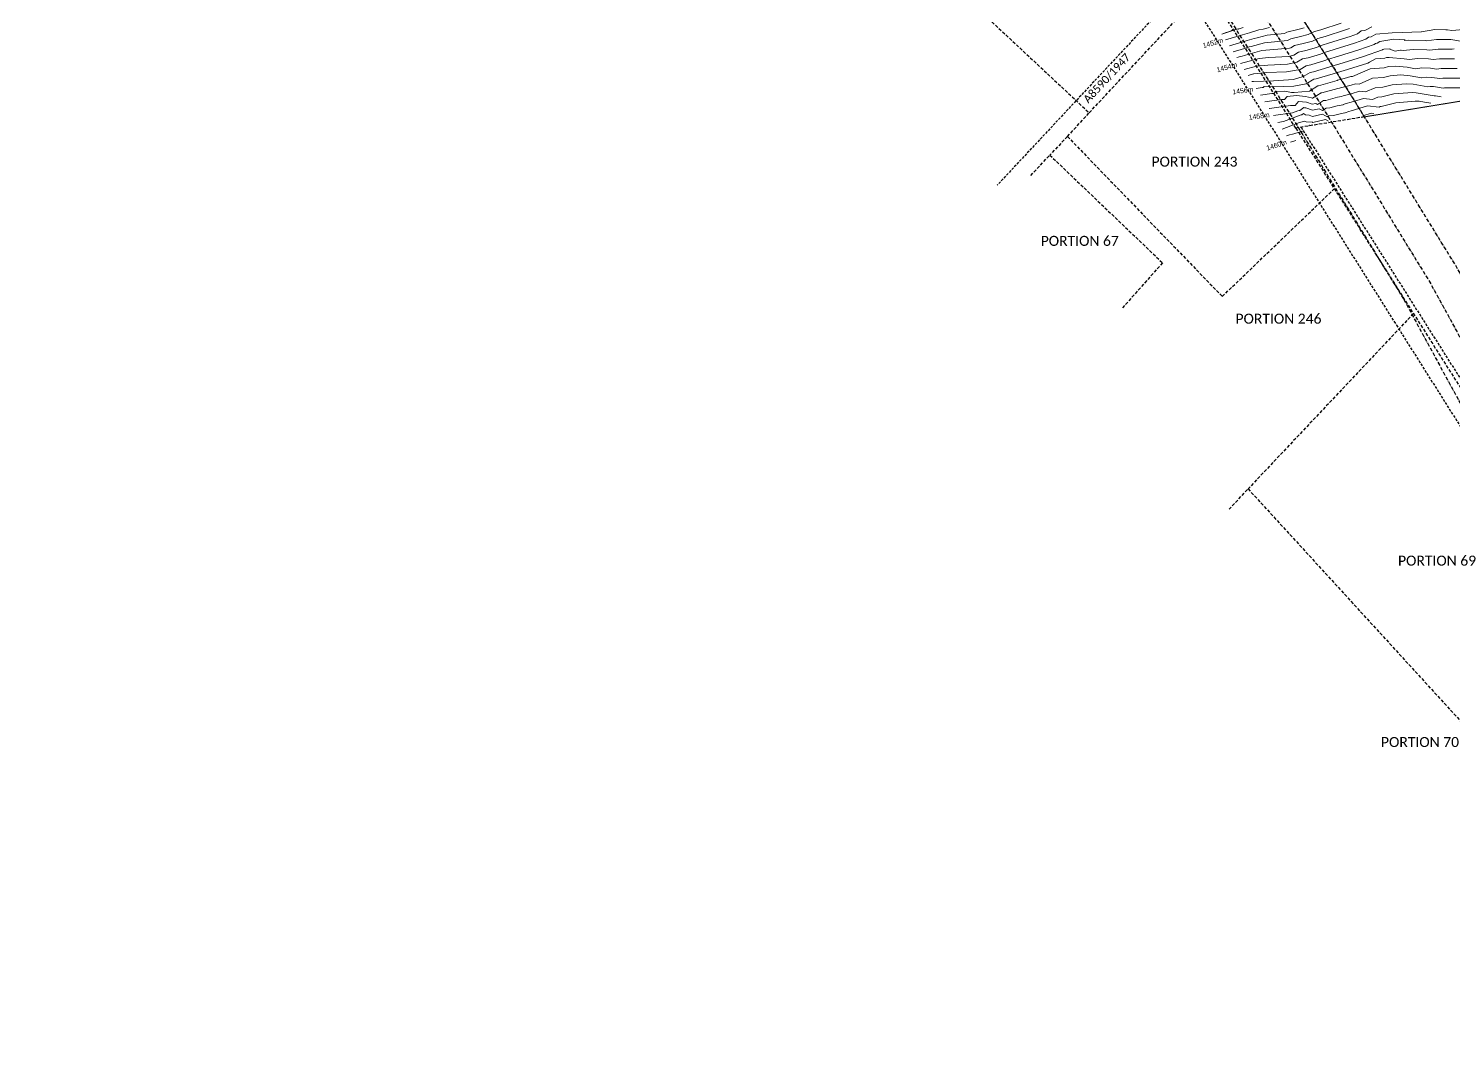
# Model space of a CAD drawing. Header units: metres. Extents: x 5688 to 19740, y -52 to 3406.
# Drawn here: x 5689 to 7114, y 399 to 1417 of the extents above; entities that cross this region are included whole.
import ezdxf
from ezdxf.enums import TextEntityAlignment as Align

# ---------------------------------------------------------------- set-up
doc = ezdxf.new("R2010")
doc.units = ezdxf.units.M
for name, pattern in [('ACAD_ISO10W100', [18, 12, -3, 0, -3]), ('DASHED', [19.05, 12.7, -6.35]), ('HIDDEN', [9.525, 6.35, -3.175])]:
    doc.linetypes.add(name, pattern=pattern)
for name, color, linetype in [('CENTRELINES', 7, 'Continuous'), ('Contours', 7, 'Continuous'), ('ERFNOMMER', 7, 'Continuous'), ('LINES', 7, 'Continuous'), ('PWV_RESERVES', 7, 'Continuous'), ('SERV', 7, 'Continuous'), ('SITE', 7, 'Continuous')]:
    doc.layers.add(name, color=color, linetype=linetype)
doc.styles.add('CALIBRII', font='calibri.ttf')
doc.styles.add('MM-STANDARD', font='', dxfattribs={"height": 1})
doc.styles.get('MM-STANDARD').set_extended_font_data('MM-STANDARD')

# ---------------------------------------------------------------- blocks, each defined once
blk = doc.blocks.new('CONTOURS-CG')
at = {"layer": 'Contours', "color": 253, "lineweight": 9, "true_color": 0xa1a3a5}
for points, elevation in [([(30718.6, 235.9), (30713.5, 234.4), (30713.9, 234.8), (30707.5, 233.3), (30706.4, 232.4), (30701.2, 230.7), (30697.4, 229.5), (30700.6, 230.6), (30709.3, 233.4), (30713.8, 234.8), (30713.9, 234.8), (30713.5, 234.4)], 1451.5), ([(30745.1, 236.1), (30738.5, 234.3), (30734.3, 233.6), (30734.3, 233.6), (30724.8, 230.8), (30718, 228.7), (30718, 228.7), (30701, 223.8)], 1452), ([(30704.8, 217.8), (30717.4, 221.5), (30722.5, 223), (30729.5, 225.1), (30732.6, 225.6), (30742.5, 228.4), (30742.5, 228.4), (30760, 230.1), (30760, 230.1), (30762.3, 231.5), (30773.4, 233.9), (30779.5, 235.6)], 1452.5), ([(30708.5, 211.8), (30716.7, 214.2), (30720.1, 215.2), (30724.7, 216.6), (30726.7, 217), (30739.8, 220.6), (30739.8, 220.6), (30763.1, 222.9), (30763.1, 222.9), (30766.2, 224.8), (30776, 226.9), (30783.6, 229.1), (30790, 232.1), (30790, 232.1), (30796.2, 233.8), (30816.5, 240.5)], 1453), ([(30712.2, 205.9), (30716.1, 207), (30717.7, 207.5), (30719.9, 208.1), (30720.9, 208.3), (30737.2, 212.9), (30737.2, 212.9), (30745.3, 213.6), (30765.1, 215.3), (30766.2, 215.7), (30766.2, 215.7), (30770.1, 218), (30778.6, 219.9), (30787.8, 222.5), (30793.3, 225.1), (30793.3, 225.1), (30800.7, 227.2), (30821.1, 233.6), (30824.8, 235.2)], 1453.5), ([(30716, 199.9), (30716, 199.9), (30734.5, 205.1), (30744.3, 206.1), (30764.1, 207.1), (30769.3, 208.5), (30769.3, 208.5), (30773.9, 211.3), (30781.2, 212.9), (30791.9, 216), (30796.5, 218.1), (30796.5, 218.1), (30805.1, 220.6), (30825.5, 226.9), (30833.1, 229.8), (30836.6, 232.6), (30836.6, 232.6), (30840.3, 233.1), (30847.3, 236.8)], 1454), ([(30719.7, 194), (30719.7, 194), (30731.8, 197.3), (30743.3, 198.5), (30763.1, 199.3), (30772.4, 201.3), (30772.4, 201.3), (30777.8, 204.6), (30783.7, 205.8), (30796.1, 209.4), (30799.8, 211.2), (30799.8, 211.2), (30809.6, 213.9), (30830, 220.3), (30841.4, 224.5), (30843.8, 226.4), (30843.9, 226.4), (30846.5, 226.7), (30851.4, 229.3), (30851.4, 229.3), (30867.5, 230.6), (30877.9, 231.1), (30896.7, 231.6), (30896.8, 231.6), (30910.3, 234), (30910.4, 234), (30921.3, 233.8), (30922.5, 233.8), (30922.9, 233.8), (30927.3, 233), (30927.3, 233), (30946.7, 234.8)], 1454.5), ([(30723.5, 188), (30723.5, 188), (30729.1, 189.6), (30729.2, 189.6), (30742.2, 190.9), (30762.1, 191.6), (30775.5, 194.1), (30775.5, 194.1), (30781.6, 197.8), (30786.3, 198.8), (30800.2, 202.9), (30803.1, 204.2), (30803.1, 204.2), (30814, 207.3), (30834.4, 213.6), (30849.7, 219.1), (30851.1, 220.2), (30852.6, 220.4), (30855.4, 221.9), (30855.4, 221.9), (30869.3, 224.4), (30880.6, 223.6), (30880.1, 223), (30884.3, 223.5), (30900.8, 223), (30901.9, 222.8), (30911.9, 224.2), (30921.3, 224.1), (30925, 224.1), (30926.2, 224.2), (30939.8, 221.7)], 1455), ([(30727.3, 181.9), (30727.3, 181.9), (30727.9, 182), (30728, 182), (30728.1, 182.1), (30729.1, 182.1), (30749, 182.7), (30768.9, 184.2), (30778.6, 186.9), (30785.5, 191.1), (30788.9, 191.8), (30804.4, 196.3), (30806.3, 197.2), (30806.3, 197.2), (30818.5, 200.6), (30838.9, 206.9), (30858, 213.7), (30858.4, 214), (30858.7, 214), (30859.4, 214.4), (30865.7, 214.8), (30865.3, 214.3), (30870.6, 212.5), (30876.1, 213.4), (30876.5, 213.3), (30878.7, 213), (30888.6, 214.2), (30902.4, 213.8), (30905.2, 213.4), (30913.5, 214.5), (30921.2, 214.4), (30927.6, 214.4), (30929.5, 214.6)], 1455.5), ([(30731.7, 175.2), (30731.7, 175.2), (30737.5, 176), (30737.6, 176), (30738.7, 176), (30739.6, 177.1), (30739.6, 177.1), (30749.4, 176.6), (30769.3, 177.4), (30781.7, 179.7), (30789.4, 184.4), (30791.5, 184.8), (30808.6, 189.7), (30809.6, 190.2), (30809.6, 190.2), (30822.9, 194), (30843.3, 200.5), (30845, 201.3), (30851.1, 204.8), (30851.1, 204.8), (30860.3, 205.5), (30862, 205.9), (30862, 205.9), (30864.7, 206.1), (30879.5, 204.8), (30884.8, 203.9), (30884.8, 203.9), (30892.9, 204.9), (30904.1, 204.6), (30908.6, 203.9), (30908.6, 203.9), (30915.1, 204.8), (30921.2, 204.7), (30930.1, 204.8)], 1456), ([(30736, 168.5), (30736, 168.5), (30747.2, 170), (30747.2, 170), (30749.4, 170), (30751.1, 172), (30751.1, 172), (30760.3, 172.4), (30767.1, 171.2), (30769.7, 171), (30784.8, 172.5), (30793.2, 177.6), (30794.1, 177.8), (30794.1, 177.8), (30812.7, 183.2), (30812.9, 183.3), (30819.7, 185.2), (30826.4, 187), (30826.4, 187), (30827.2, 187.2), (30827.8, 187.1), (30845.6, 194.7), (30859.6, 195.8), (30863.8, 196.9), (30863.8, 196.9), (30870.5, 197.3), (30882.5, 196.3), (30891, 194.8), (30891, 194.8), (30897.2, 195.6), (30905.8, 195.3), (30911.9, 194.4), (30911.9, 194.4), (30916.7, 195.1), (30921.2, 195), (30932.7, 195.1)], 1456.5), ([(30740.4, 161.7), (30740.4, 161.7), (30756.8, 164), (30756.9, 164), (30760, 163.9), (30762.6, 167), (30762.6, 167), (30771.9, 168.2), (30780.9, 166.9), (30786.9, 165.7), (30787.5, 165.4), (30787.9, 165.5), (30788.1, 165.4), (30796.7, 170.6), (30797.2, 170.7), (30813.3, 174.9), (30815, 175.3), (30815.8, 175.6), (30826.5, 178.4), (30831.1, 179.8), (30834.5, 179.4), (30834.5, 179.4), (30848.1, 185.3), (30858.9, 186.1), (30865.7, 187.8), (30865.7, 187.8), (30876.3, 188.6), (30885.5, 187.8), (30897.1, 185.8), (30897.2, 185.8), (30901.5, 186.3), (30907.4, 186.1), (30915.2, 185), (30915.2, 185), (30918.3, 185.4), (30921.2, 185.3), (30935.2, 185.4)], 1457), ([(30744.7, 155), (30744.8, 155), (30766.1, 157.9), (30766.5, 157.9), (30770.7, 157.9), (30774.1, 161.9), (30774.1, 161.9), (30781.9, 161.5), (30787.7, 159.4), (30787.7, 159.4), (30791.2, 160.1), (30791.2, 160.1), (30791.9, 159.8), (30792.9, 159.2), (30793, 159.2), (30799.1, 163), (30801.2, 163.1), (30813, 166.3), (30816.8, 167.1), (30818.7, 167.8), (30826.5, 169.8), (30835, 172.4), (30841.1, 171.8), (30841.1, 171.8), (30850.6, 175.8), (30858.2, 176.4), (30867.5, 178.8), (30867.5, 178.8), (30882.1, 179.8), (30888.5, 179.3), (30903.3, 176.7), (30903.3, 176.7), (30905.7, 177), (30909.1, 176.9), (30918.6, 175.5), (30918.6, 175.5), (30919.9, 175.7), (30921.1, 175.7), (30937.8, 175.7)], 1457.5), ([(30749, 148.1), (30768, 150.7), (30773.4, 152.7), (30775.2, 153.1), (30779.3, 156.2), (30780, 155.8), (30781.3, 155.7), (30787.8, 153.3), (30787.8, 153.3), (30794.5, 154.7), (30794.5, 154.7), (30797.8, 153), (30797.8, 153), (30801.6, 155.3), (30805.2, 155.6), (30812.7, 157.6), (30818.6, 158.8), (30818.6, 158.9), (30821.5, 160), (30826.5, 161.3), (30838.9, 165), (30847.8, 164.1), (30847.8, 164.1), (30853.2, 166.4), (30857.4, 166.7), (30869.4, 169.8), (30869.4, 169.8), (30887.9, 171.1), (30891.5, 170.8), (30909.5, 167.6), (30909.5, 167.6), (30910, 167.7), (30910.8, 167.7), (30916.7, 166.8)], 1458), ([(30753.3, 141.2), (30758.8, 142), (30776.6, 148.6), (30777.3, 148.7), (30778.8, 149.9), (30780.8, 148.8), (30784.6, 148.5), (30788, 147.2), (30788, 147.2), (30797.8, 149.3), (30797.8, 149.3), (30802.7, 146.8), (30802.7, 146.8), (30804.1, 147.6), (30809.3, 148.1), (30812.5, 148.9), (30820.4, 150.6), (30820.5, 150.6), (30824.4, 152.2), (30826.5, 152.7), (30842.8, 157.7), (30854.5, 156.4), (30854.5, 156.4), (30855.7, 156.9), (30856.7, 157), (30871.2, 160.8), (30871.2, 160.8), (30890.6, 162.3), (30893.7, 162.3), (30894.5, 162.3), (30900.1, 161.3), (30906.4, 160.4)], 1458.5), ([(30804, 142.4), (30801.1, 143.9), (30788.2, 141.2), (30787.9, 141.3), (30781.6, 141.7), (30781.6, 141.7), (30780.2, 142.5), (30774.8, 141.2), (30757.6, 134.4), (30757.6, 134.4)], 1459), ([(30838.2, 147.7), (30838.2, 147.7), (30846.7, 150.3), (30849.4, 150)], 1459), ([(30761.9, 127.6), (30761.9, 127.6), (30764.9, 128.8), (30765, 128.8), (30767.9, 129.5), (30769.2, 129.8), (30778.8, 132.8), (30778.8, 132.9)], 1459.5), ([(30784.4, 138.1), (30784.4, 138.1), (30784.8, 138.4), (30784.7, 138.2)], 1459.5), ([(30765.8, 121.3), (30771.3, 123)], 1460)]:
    blk.add_lwpolyline(points, dxfattribs=dict(at, elevation=elevation))
at = {"layer": 'Contours', "color": 253, "true_color": 0xa1a3a5, "style": 'MM-STANDARD', "width": 0.9}
for s, rotation, p in [('1452m', 16.2179, (30688.3, 220.7, 1451.9)), ('1454m', 15.6229, (30702.3, 196.3, 1453.9)), ('1456m', 7.7838, (30718.3, 173, 1455.4)), ('1458m', 7.7515, (30734.6, 147.5, 1457.8)), ('1460m', 17.8681, (30752, 118.5, 1459.6))]:
    blk.add_text(s, height=5, rotation=rotation, dxfattribs=at).set_placement(p, align=Align.MIDDLE)

msp = doc.modelspace()

# ---------------------------------------------------------------- linework, layer by layer
at = {"layer": 'CENTRELINES', "color": 251, "linetype": 'ACAD_ISO10W100', "ltscale": 0.3, "true_color": 0x636466, "flags": 128}
msp.add_lwpolyline([(5688.805, 3103.893), (5948.409, 2861.028), (5991.976, 2819.703), (6036.694, 2774.403), (6105.899, 2695.952), (6161.525, 2623.912), (6196.729, 2571.239), (6229.17, 2521.008), (6802.209, 1622.221), (6978.978, 1344.418), (7091.058, 1161.872), (7184.897, 989.621), (7296.815, 773.514), (7348.564, 673.441), (7490.381, 399.383)], dxfattribs=at)
at = {"layer": 'LINES', "color": 251, "linetype": 'HIDDEN', "ltscale": 0.5, "true_color": 0x636466}
for p, q in [((6453.873, 1609.16), (6749.482, 1332.976)), ((6749.482, 1332.976), (6843.843, 1434.03)), ((6727.718, 1309.256), (6749.482, 1332.976)), ((6727.718, 1309.256), (6710.014, 1290.707)), ((6727.718, 1309.256), (6882.503, 1149.325)), ((6690.921, 1270.258), (6710.014, 1290.707)), ((6710.014, 1290.707), (6822.767, 1182.959)), ((6882.503, 1149.325), (6994.059, 1256.534)), ((6822.767, 1182.959), (6782.108, 1137.132)), ((7073.661, 1132.189), (6908.349, 956.934)), ((6889.257, 936.485), (6908.349, 956.934)), ((6908.349, 956.934), (7206.038, 631.571))]:
    msp.add_line(p, q, dxfattribs=at)
for points in [[(7024.666, 1328.899), (6956.098, 1317.693), (6578.933, 1912.828), (6116.599, 2644.804), (6784.004, 2963.686)], [(6956.098, 1317.693), (7184.986, 956.527)]]:
    msp.add_lwpolyline(points, dxfattribs=at)
at = {"layer": 'PWV_RESERVES', "color": 251, "linetype": 'ACAD_ISO10W100', "ltscale": 0.3, "true_color": 0x636466}
for points in [[(7524.892, 399.383), (7371.507, 695.993), (7363.777, 753.224), (7353.711, 772.756), (7315.896, 803.392), (7212.381, 1003.63), (7117.791, 1177.117), (7004.763, 1361.337), (6828.202, 1638.928), (6258.189, 2536.097), (6238.218, 2593.021), (6245.772, 2615.119), (6291.889, 2655.461), (6417.26, 2717.109), (6555.092, 2787.485), (6655.825, 2857.808), (6797.535, 2974.863), (6886.03, 3059.837), (6936.23, 3119.259), (7139.492, 3359.193)], [(5689.306, 3061.339), (5927.211, 2838.695), (5970.324, 2797.787), (6014.066, 2753.46), (6082.013, 2676.408), (6136.361, 2605.998), (6170.832, 2554.402), (6203.083, 2504.447), (6775.916, 1605.637), (6952.488, 1328.036), (7063.986, 1146.366), (7157.256, 975.09), (7266.569, 763.921), (7275.129, 703.82), (7292.696, 685.446), (7322.89, 654.971), (7455.093, 399.383)]]:
    msp.add_lwpolyline(points, dxfattribs=at)
at = {"layer": 'SERV', "color": 251, "linetype": 'DASHED', "ltscale": 0.2, "true_color": 0x636466}
for p, q in [((6855.731, 1472.868), (6657.551, 1260.725)), ((6852.964, 1443.529), (7056.639, 1120.674)), ((6961.311, 1318.448), (7181.732, 970.641)), ((7056.639, 1120.674), (7261.976, 795.192))]:
    msp.add_line(p, q, dxfattribs=at)
at = {"layer": 'SITE', "color": 251, "linetype": 'HIDDEN', "ltscale": 0.5, "true_color": 0x636466, "const_width": 1}
msp.add_lwpolyline([(7207.92, 1358.849), (7024.666, 1328.899), (7024.666, 1328.899), (7024.666, 1328.899), (7024.666, 1328.899), (7024.666, 1328.899), (6939.714, 1463.588)], dxfattribs=at)

# ---------------------------------------------------------------- block references
at = {"layer": 'Contours', "color": 215, "linetype": 'Continuous', "true_color": 0xa953a0}
msp.add_blockref('CONTOURS-CG', (-23815.222, 1182.208), dxfattribs=at)

# ---------------------------------------------------------------- texts
at = {"layer": 'ERFNOMMER', "color": 251, "linetype": 'Continuous', "true_color": 0x636466, "style": 'CALIBRII'}
for s, p in [('PORTION 243', (6854.728, 1284.134)), ('PORTION 67', (6740.01, 1204.915)), ('PORTION 246', (6938.723, 1127.113)), ('PORTION 69', (7097.284, 885.179)), ('PORTION 70', (7080.222, 703.817))]:
    msp.add_text(s, height=10, dxfattribs=at).set_placement(p, align=Align.MIDDLE_CENTER)
at = {"layer": 'SERV', "color": 251, "linetype": 'Continuous', "true_color": 0x636466, "style": 'CALIBRII'}
msp.add_text('A8590/1947', height=8, rotation=47, dxfattribs=at).set_placement((6766.982, 1367.682), align=Align.MIDDLE_CENTER)

doc.saveas('drawing.dxf')
